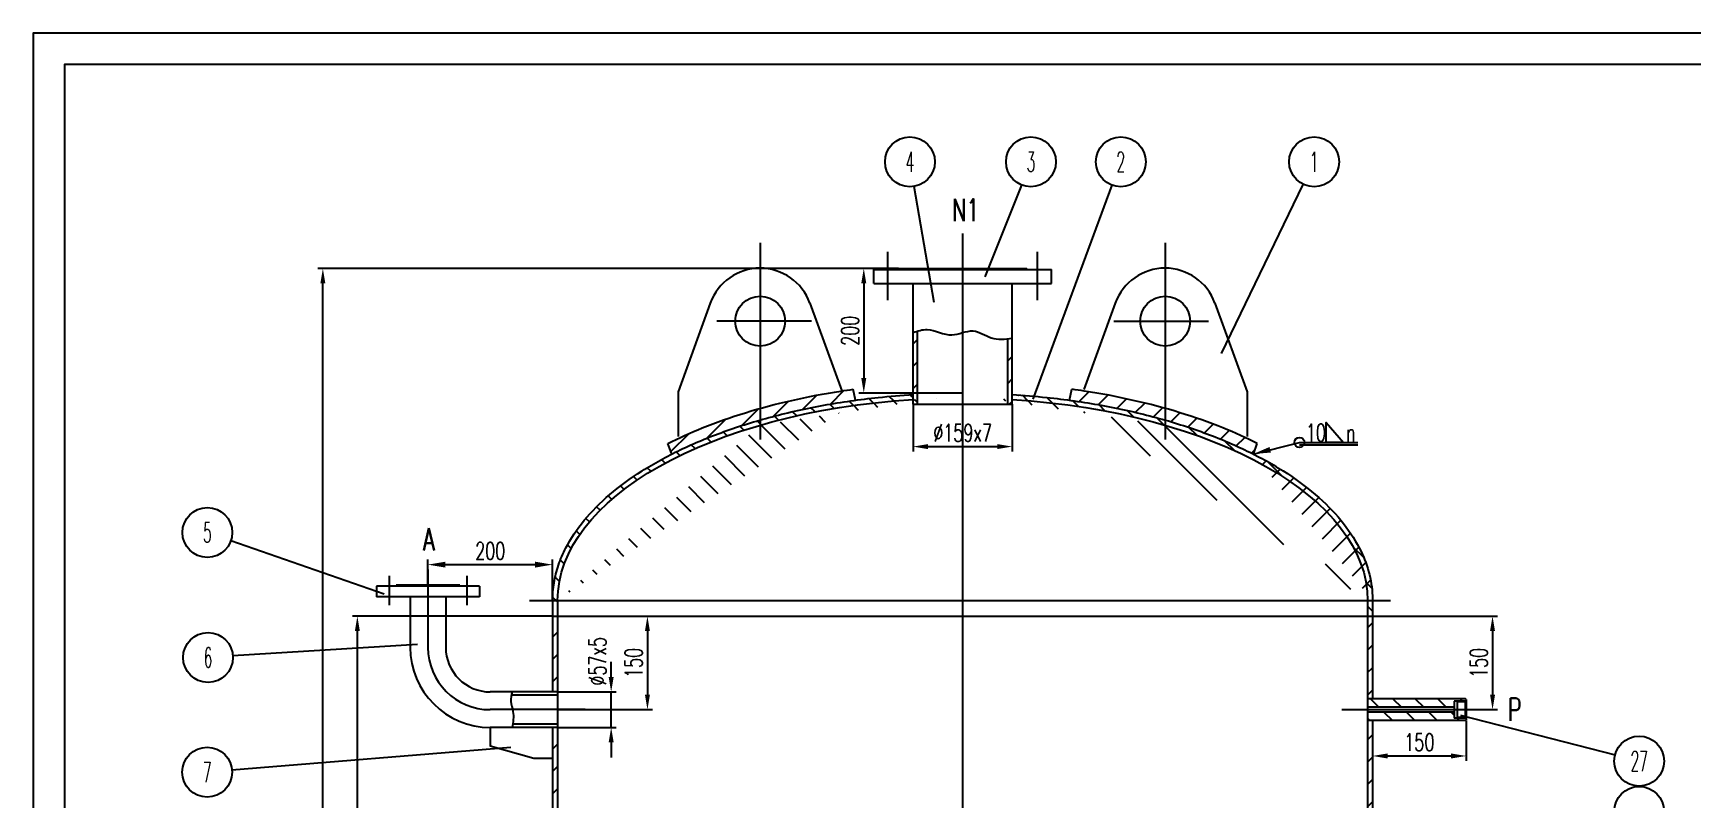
# Model space of a CAD drawing. Extents: x -23873 to -19420, y 16448 to 23154.
# Drawn here: x -23873 to -21211, y 21926 to 23154 of the extents above; entities that cross this region are included whole.
import ezdxf
from ezdxf.enums import TextEntityAlignment as Align

# ---------------------------------------------------------------- set-up
doc = ezdxf.new("R2010")
doc.units = 0
doc.header["$LTSCALE"] = 8
doc.layers.get('0').update_dxf_attribs({"linetype": 'CONTINUOUS'})
doc.layers.get('DEFPOINTS').update_dxf_attribs({"linetype": 'CONTINUOUS'})
doc.styles.add('DFT', font='simplex.shx', dxfattribs={"width": 0.67, "bigfont": 'dft.shx'})
doc.styles.add('HZLIB', font='simplex.shx', dxfattribs={"width": 0.5, "bigfont": 'HZLIB.SHX'})
doc.dimstyles.get("Standard").update_dxf_attribs({"dimscale": 3, "dimtxt": 3.5, "dimasz": 3, "dimexe": 1, "dimexo": 0, "dimgap": 1.5, "dimtad": 1, "dimdec": 0, "dimzin": 0, "dimdsep": 46, "dimtxsty": 'DFT', "dimcen": 3, "dimclrd": 2, "dimclre": 2, "dimclrt": 5, "dimaunit": 1, "dimadec": 0, "dimazin": 0, "dimtfac": 1, "dimtdec": 0, "dimtix": 1, "dimtmove": 2, "dimatfit": 3, "dimfxl": 0, "dimtolj": 1, "dimtzin": 0, "dimarcsym": 0})

# ---------------------------------------------------------------- blocks, each defined once
blk = doc.blocks.new('*D14')
at = {"lineweight": -2}
for p, q in [((-22484.6, 22776.6), (-22548.2, 22776.6)), ((-22540.2, 22752.6), (-22540.2, 22600.6)), ((-22381.6, 22576.6), (-22548.2, 22576.6))]:
    blk.add_line(p, q, dxfattribs=at)
for points in [[(-22544.2, 22752.6), (-22536.2, 22752.6), (-22540.2, 22776.6)], [(-22544.2, 22600.6), (-22536.2, 22600.6), (-22540.2, 22576.6)]]:
    blk.add_solid(points)
at = {"layer": 'DEFPOINTS', "color": 0}
for p in [(-22484.6, 22776.6), (-22540.2, 22576.6), (-22381.6, 22576.6)]:
    blk.add_point(p, dxfattribs=at)
at = {"color": 5, "insert": (-22562.2, 22676.6), "char_height": 28, "attachment_point": 5, "rotation": 90, "style": 'DFT'}
blk.add_mtext('\\A1;200', dxfattribs=at)
blk = doc.blocks.new('*D15')
at = {"lineweight": -2}
for p, q in [((-22461.1, 22558.6), (-22461.1, 22482.7)), ((-22302.1, 22558.6), (-22302.1, 22482.7)), ((-22437.1, 22490.7), (-22326.1, 22490.7))]:
    blk.add_line(p, q, dxfattribs=at)
for points in [[(-22437.1, 22494.7), (-22437.1, 22486.7), (-22461.1, 22490.7)], [(-22326.1, 22494.7), (-22326.1, 22486.7), (-22302.1, 22490.7)]]:
    blk.add_solid(points)
at = {"layer": 'DEFPOINTS', "color": 0}
for p in [(-22461.1, 22558.6), (-22302.1, 22558.6), (-22302.1, 22490.7)]:
    blk.add_point(p, dxfattribs=at)
at = {"color": 5, "insert": (-22381.6, 22512.7), "char_height": 28, "attachment_point": 5, "style": 'DFT'}
blk.add_mtext('\\A1;%%c159x7', dxfattribs=at)
blk = doc.blocks.new('*D17')
at = {"lineweight": -2}
for p, q in [((-22945.6, 22121.1), (-22945.6, 22145.1)), ((-23031.6, 22097.1), (-22937.6, 22097.1)), ((-22945.6, 22040.1), (-22945.6, 22097.1)), ((-23031.6, 22040.1), (-22937.6, 22040.1)), ((-22945.6, 22016.1), (-22945.6, 21992.1))]:
    blk.add_line(p, q, dxfattribs=at)
for points in [[(-22949.6, 22121.1), (-22941.6, 22121.1), (-22945.6, 22097.1)], [(-22949.6, 22016.1), (-22941.6, 22016.1), (-22945.6, 22040.1)]]:
    blk.add_solid(points)
at = {"layer": 'DEFPOINTS', "color": 0}
for p in [(-23031.6, 22097.1), (-22945.6, 22097.1), (-23031.6, 22040.1)]:
    blk.add_point(p, dxfattribs=at)
at = {"color": 5, "insert": (-22967.6, 22146.2), "char_height": 28, "attachment_point": 5, "rotation": 90, "style": 'DFT'}
blk.add_mtext('\\A1;%%c57x5', dxfattribs=at)
blk = doc.blocks.new('*D28')
at = {"lineweight": -2}
for p, q in [((-21723.6, 22218.6), (-21523.1, 22218.6)), ((-21531.1, 22194.6), (-21531.1, 22092.6)), ((-21573.6, 22068.6), (-21523.1, 22068.6))]:
    blk.add_line(p, q, dxfattribs=at)
for points in [[(-21535.1, 22194.6), (-21527.1, 22194.6), (-21531.1, 22218.6)], [(-21535.1, 22092.6), (-21527.1, 22092.6), (-21531.1, 22068.6)]]:
    blk.add_solid(points)
at = {"layer": 'DEFPOINTS', "color": 0}
for p in [(-21723.6, 22218.6), (-21573.6, 22068.6), (-21531.1, 22068.6)]:
    blk.add_point(p, dxfattribs=at)
at = {"color": 5, "insert": (-21553.1, 22143.6), "char_height": 28, "attachment_point": 5, "rotation": 90, "style": 'DFT'}
blk.add_mtext('\\A1;150', dxfattribs=at)
blk = doc.blocks.new('*D29')
at = {"lineweight": -2}
for p, q in [((-21723.6, 22051.1), (-21723.6, 21986.3)), ((-21573.6, 22051.1), (-21573.6, 21986.3)), ((-21699.6, 21994.3), (-21597.6, 21994.3))]:
    blk.add_line(p, q, dxfattribs=at)
for points in [[(-21699.6, 21998.3), (-21699.6, 21990.3), (-21723.6, 21994.3)], [(-21597.6, 21998.3), (-21597.6, 21990.3), (-21573.6, 21994.3)]]:
    blk.add_solid(points)
at = {"layer": 'DEFPOINTS', "color": 0}
for p in [(-21723.6, 22051.1), (-21573.6, 22051.1), (-21573.6, 21994.3)]:
    blk.add_point(p, dxfattribs=at)
at = {"color": 5, "insert": (-21648.6, 22016.3), "char_height": 28, "attachment_point": 5, "style": 'DFT'}
blk.add_mtext('\\A1;150', dxfattribs=at)
blk = doc.blocks.new('*D45')
at = {"color": 2, "lineweight": -2}
for p, q in [((-23039.6, 22218.6), (-23360.9, 22218.6)), ((-23352.9, 20462.6), (-23352.9, 22194.6)), ((-23039.6, 20438.6), (-23360.9, 20438.6))]:
    blk.add_line(p, q, dxfattribs=at)
at = {"color": 2}
for points in [[(-23356.9, 22194.6), (-23348.9, 22194.6), (-23352.9, 22218.6)], [(-23356.9, 20462.6), (-23348.9, 20462.6), (-23352.9, 20438.6)]]:
    blk.add_solid(points, dxfattribs=at)
at = {"layer": 'DEFPOINTS', "color": 0}
for p in [(-23352.9, 22218.6), (-23039.6, 22218.6), (-23039.6, 20438.6)]:
    blk.add_point(p, dxfattribs=at)
at = {"color": 5, "insert": (-23374.9, 21328.6), "char_height": 28, "attachment_point": 5, "rotation": 90, "style": 'DFT'}
blk.add_mtext('\\A1;1780', dxfattribs=at)
blk = doc.blocks.new('*D46')
at = {"color": 2, "lineweight": -2}
for p, q in [((-23031.6, 22218.6), (-22879.4, 22218.6)), ((-22887.4, 22194.6), (-22887.4, 22092.6)), ((-23031.6, 22068.6), (-22879.4, 22068.6))]:
    blk.add_line(p, q, dxfattribs=at)
at = {"color": 2}
for points in [[(-22891.4, 22194.6), (-22883.4, 22194.6), (-22887.4, 22218.6)], [(-22891.4, 22092.6), (-22883.4, 22092.6), (-22887.4, 22068.6)]]:
    blk.add_solid(points, dxfattribs=at)
at = {"layer": 'DEFPOINTS', "color": 0}
for p in [(-23031.6, 22218.6), (-23031.6, 22068.6), (-22887.4, 22068.6)]:
    blk.add_point(p, dxfattribs=at)
at = {"color": 5, "insert": (-22909.4, 22143.6), "char_height": 28, "attachment_point": 5, "rotation": 90, "style": 'DFT'}
blk.add_mtext('\\A1;150', dxfattribs=at)
blk = doc.blocks.new('*D47')
at = {"color": 2, "lineweight": -2}
for p, q in [((-22484.6, 22776.6), (-23416.3, 22776.6)), ((-23408.3, 19562.6), (-23408.3, 22752.6)), ((-22935.1, 19538.6), (-23416.3, 19538.6))]:
    blk.add_line(p, q, dxfattribs=at)
at = {"color": 2}
for points in [[(-23412.3, 22752.6), (-23404.3, 22752.6), (-23408.3, 22776.6)], [(-23412.3, 19562.6), (-23404.3, 19562.6), (-23408.3, 19538.6)]]:
    blk.add_solid(points, dxfattribs=at)
at = {"layer": 'DEFPOINTS', "color": 0}
for p in [(-23408.3, 22776.6), (-22484.6, 22776.6), (-22935.1, 19538.6)]:
    blk.add_point(p, dxfattribs=at)
at = {"color": 5, "insert": (-23430.3, 21157.6), "char_height": 28, "attachment_point": 5, "rotation": 90, "style": 'DFT'}
blk.add_mtext('\\A1;~3238', dxfattribs=at)
blk = doc.blocks.new('*D74')
at = {"color": 2, "lineweight": -2}
for p, q in [((-23239.6, 22268.6), (-23239.6, 22309.3)), ((-23039.6, 22243.6), (-23039.6, 22309.3)), ((-23211.6, 22301.3), (-23067.6, 22301.3))]:
    blk.add_line(p, q, dxfattribs=at)
at = {"color": 2}
for points in [[(-23211.6, 22306), (-23211.6, 22296.6), (-23239.6, 22301.3)], [(-23067.6, 22306), (-23067.6, 22296.6), (-23039.6, 22301.3)]]:
    blk.add_solid(points, dxfattribs=at)
at = {"layer": 'DEFPOINTS', "color": 0}
for p in [(-23039.6, 22301.3), (-23239.6, 22268.6), (-23039.6, 22243.6)]:
    blk.add_point(p, dxfattribs=at)
at = {"color": 5, "insert": (-23139.6, 22323.3), "char_height": 28, "attachment_point": 5, "style": 'DFT'}
blk.add_mtext('\\A1;200', dxfattribs=at)

msp = doc.modelspace()

# ---------------------------------------------------------------- hatches: boundary and pattern name
h = msp.add_hatch()
h.set_pattern_fill('ANSI31', color=256, scale=8)
edge = h.paths.add_edge_path()
edge.add_spline(control_points=[(-22454.1, 22676), (-22456.5, 22675.3), (-22458.8, 22674.5), (-22461.1, 22673.6)], knot_values=[3.689846, 3.689846, 3.689846, 3.689846, 10.879398, 10.879398, 10.879398, 10.879398], degree=3, periodic=0)
edge.add_line((-22461.1, 22673.6), (-22461.1, 22558.6))
edge.add_line((-22461.1, 22558.6), (-22454.1, 22558.6))
edge.add_line((-22454.1, 22558.6), (-22454.1, 22676))
edge = h.paths.add_edge_path()
edge.add_spline(control_points=[(-22302.1, 22664.7), (-22304.5, 22664.2), (-22306.8, 22663.9), (-22309.1, 22663.6)], knot_values=[160.143746, 160.143746, 160.143746, 160.143746, 167.073507, 167.073507, 167.073507, 167.073507], degree=3, periodic=0)
edge.add_line((-22309.1, 22663.6), (-22309.1, 22558.6))
edge.add_line((-22309.1, 22558.6), (-22302.1, 22558.6))
edge.add_line((-22302.1, 22558.6), (-22302.1, 22664.7))
h = msp.add_hatch()
h.set_pattern_fill('ANSI31', color=256, scale=8, angle=90)
h.paths.add_polyline_path([(-23031.6, 22243.6), (-23039.6, 22243.6), (-23039.6, 22218.6), (-23031.6, 22218.6)])
edge = h.paths.add_edge_path()
edge.add_ellipse((-22381.6, 22243.6), major_axis=(650, 0), ratio=0.5, start_angle=120, end_angle=180, ccw=False)
edge.add_line((-22706.6, 22525), (-22706.6, 22533.3))
edge.add_spline(control_points=[(-22706.6, 22533.3), (-22726.5, 22527.6), (-22745.9, 22521.4), (-22789.2, 22505.8), (-22812.6, 22496.1), (-22839.2, 22483.3), (-22843.8, 22481.1), (-22848.3, 22478.8)], knot_values=[3.919499, 3.919499, 3.919499, 3.919499, 4.024602, 4.024602, 4.163419, 4.163419, 4.192694, 4.192694, 4.192694, 4.192694], degree=3, periodic=0)
edge.add_spline(control_points=[(-22848.3, 22478.8), (-22865.2, 22470.2), (-22881.1, 22461.2), (-22915, 22439.7), (-22932.3, 22427.1), (-22963.3, 22400.6), (-22977, 22386.7), (-23000.6, 22358.1), (-23010.4, 22343.3), (-23022.9, 22319.1), (-23026.9, 22309.8), (-23033.2, 22291.1), (-23035.6, 22281.6), (-23038.8, 22262.6), (-23039.6, 22253.1), (-23039.6, 22243.6)], knot_values=[3.141593, 3.141593, 3.141593, 3.141593, 3.251134, 3.251134, 3.389951, 3.389951, 3.528768, 3.528768, 3.667585, 3.667585, 3.751556, 3.751556, 3.835528, 3.835528, 3.919499, 3.919499, 3.919499, 3.919499], degree=3, periodic=0)
edge.add_line((-23039.6, 22243.6), (-23031.6, 22243.6))
edge = h.paths.add_edge_path()
edge.add_ellipse((-22381.6, 22243.6), major_axis=(650, 0), ratio=0.5, start_angle=97.0253, end_angle=120, ccw=False)
edge.add_line((-22461.1, 22566.1), (-22461.1, 22574.1))
edge.add_spline(control_points=[(-22461.1, 22574.1), (-22479.8, 22573), (-22498.5, 22571.4), (-22529.1, 22568.2), (-22541.3, 22566.7), (-22553.4, 22565.1)], knot_values=[4.446656, 4.446656, 4.446656, 4.446656, 4.533146, 4.533146, 4.590532, 4.590532, 4.590532, 4.590532], degree=3, periodic=0)
edge.add_spline(control_points=[(-22553.4, 22565.1), (-22570.5, 22562.7), (-22587.5, 22560.1), (-22632.7, 22551.9), (-22660.5, 22545.7), (-22693.8, 22536.9), (-22700.2, 22535.2), (-22706.6, 22533.3)], knot_values=[4.192694, 4.192694, 4.192694, 4.192694, 4.274125, 4.274125, 4.412942, 4.412942, 4.446656, 4.446656, 4.446656, 4.446656], degree=3, periodic=0)
edge.add_line((-22706.6, 22533.3), (-22706.6, 22525))
edge = h.paths.add_edge_path()
edge.add_spline(control_points=[(-22266.5, 22571.4), (-22278.3, 22572.5), (-22290.2, 22573.4), (-22302.1, 22574.1)], knot_values=[4.834246, 4.834246, 4.834246, 4.834246, 4.889386, 4.889386, 4.889386, 4.889386], degree=3, periodic=0)
edge.add_line((-22302.1, 22574.1), (-22302.1, 22566.1))
edge.add_ellipse((-22381.6, 22243.6), major_axis=(650, 0), ratio=0.5, start_angle=60, end_angle=82.9747, ccw=False)
edge.add_line((-22056.6, 22525), (-22056.6, 22533.3))
edge.add_spline(control_points=[(-22056.6, 22533.3), (-22063.1, 22535.2), (-22069.6, 22537), (-22102.9, 22545.8), (-22130.7, 22551.9), (-22187.7, 22562.2), (-22216.9, 22566.4), (-22253.1, 22570.2), (-22259.8, 22570.8), (-22266.5, 22571.4)], knot_values=[4.889386, 4.889386, 4.889386, 4.889386, 4.923343, 4.923343, 5.06216, 5.06216, 5.200977, 5.200977, 5.232084, 5.232084, 5.232084, 5.232084], degree=3, periodic=0)
edge = h.paths.add_edge_path()
edge.add_spline(control_points=[(-21723.6, 22243.6), (-21723.6, 22246.1), (-21723.7, 22248.6), (-21724.4, 22264.2), (-21726.4, 22277.2), (-21733.6, 22303), (-21738.6, 22315.8), (-21752.9, 22343.4), (-21762.7, 22358.2), (-21786.3, 22386.8), (-21800, 22400.6), (-21831, 22427.1), (-21848.4, 22439.8), (-21886.2, 22463.8), (-21906.8, 22475.1), (-21950.8, 22496.1), (-21974.2, 22505.8), (-22017.4, 22521.4), (-22036.7, 22527.6), (-22056.6, 22533.3)], knot_values=[5.232084, 5.232084, 5.232084, 5.232084, 5.254231, 5.254231, 5.369236, 5.369236, 5.484241, 5.484241, 5.623058, 5.623058, 5.761875, 5.761875, 5.900692, 5.900692, 6.039509, 6.039509, 6.178326, 6.178326, 6.283185, 6.283185, 6.283185, 6.283185], degree=3, periodic=0)
edge.add_line((-22056.6, 22533.3), (-22056.6, 22525))
edge.add_ellipse((-22381.6, 22243.6), major_axis=(650, 0), ratio=0.5, start_angle=0, end_angle=60, ccw=False)
edge.add_line((-21731.6, 22243.6), (-21723.6, 22243.6))
h.paths.add_polyline_path([(-21723.6, 22243.6), (-21731.6, 22243.6), (-21731.6, 22218.6), (-21723.6, 22218.6)])
h = msp.add_hatch()
h.set_pattern_fill('ANSI31', color=256, scale=8)
edge = h.paths.add_edge_path()
edge.add_spline(control_points=[(-22848.3, 22478.8), (-22843.8, 22481.1), (-22839.2, 22483.3), (-22812.6, 22496.1), (-22789.2, 22505.8), (-22745.9, 22521.4), (-22726.5, 22527.6), (-22706.6, 22533.3)], knot_values=[3.919499, 3.919499, 3.919499, 3.919499, 3.948774, 3.948774, 4.087591, 4.087591, 4.192694, 4.192694, 4.192694, 4.192694], degree=3, periodic=0)
edge.add_line((-22706.6, 22533.3), (-22706.6, 22552))
edge.add_spline(control_points=[(-22706.6, 22552), (-22714.5, 22549.8), (-22722.4, 22547.5), (-22754.2, 22537.7), (-22777.3, 22529.6), (-22818.6, 22512.9), (-22837.1, 22504.6), (-22854.7, 22495.7)], knot_values=[3.92324, 3.92324, 3.92324, 3.92324, 3.964116, 3.964116, 4.090698, 4.090698, 4.201217, 4.201217, 4.201217, 4.201217], degree=3, periodic=0)
edge.add_line((-22854.7, 22495.7), (-22848.3, 22478.8))
edge = h.paths.add_edge_path()
edge.add_spline(control_points=[(-22557.2, 22582.7), (-22563.3, 22581.9), (-22569.4, 22581), (-22575.4, 22580.1)], knot_values=[4.415961, 4.415961, 4.415961, 4.415961, 4.444573, 4.444573, 4.444573, 4.444573], degree=3, periodic=0)
edge.add_spline(control_points=[(-22575.4, 22580.1), (-22575.9, 22580), (-22576.5, 22579.9), (-22603.8, 22575.7), (-22630.1, 22570.7), (-22673, 22561), (-22690, 22556.7), (-22706.6, 22552)], knot_values=[4.201217, 4.201217, 4.201217, 4.201217, 4.203674, 4.203674, 4.330255, 4.330255, 4.415961, 4.415961, 4.415961, 4.415961], degree=3, periodic=0)
edge.add_line((-22706.6, 22552), (-22706.6, 22533.3))
edge.add_spline(control_points=[(-22706.6, 22533.3), (-22700.2, 22535.2), (-22693.8, 22536.9), (-22660.5, 22545.7), (-22632.7, 22551.9), (-22587.5, 22560.1), (-22570.5, 22562.7), (-22553.4, 22565.1)], knot_values=[4.192694, 4.192694, 4.192694, 4.192694, 4.226408, 4.226408, 4.365225, 4.365225, 4.446656, 4.446656, 4.446656, 4.446656], degree=3, periodic=0)
edge.add_line((-22553.4, 22565.1), (-22557.2, 22582.7))
edge = h.paths.add_edge_path()
edge.add_spline(control_points=[(-22056.6, 22552), (-22073.2, 22556.7), (-22090.3, 22561), (-22133.2, 22570.7), (-22159.5, 22575.7), (-22192.8, 22580.9), (-22199.4, 22581.8), (-22206.1, 22582.7)], knot_values=[4.201217, 4.201217, 4.201217, 4.201217, 4.286923, 4.286923, 4.413504, 4.413504, 4.444573, 4.444573, 4.444573, 4.444573], degree=3, periodic=0)
edge.add_line((-22206.1, 22582.7), (-22209.8, 22565.1))
edge.add_spline(control_points=[(-22302.1, 22574.1), (-22283.5, 22573), (-22264.9, 22571.4), (-22216.9, 22566.4), (-22187.7, 22562.2), (-22130.7, 22551.9), (-22102.9, 22545.8), (-22069.6, 22537), (-22063.1, 22535.2), (-22056.6, 22533.3)], knot_values=[4.834246, 4.834246, 4.834246, 4.834246, 4.920492, 4.920492, 5.059309, 5.059309, 5.198126, 5.198126, 5.232084, 5.232084, 5.232084, 5.232084], degree=3, periodic=0)
edge.add_line((-22056.6, 22533.3), (-22056.6, 22552))
edge = h.paths.add_edge_path()
edge.add_spline(control_points=[(-21908.6, 22495.7), (-21926.1, 22504.6), (-21944.6, 22512.9), (-21985.9, 22529.6), (-22009.1, 22537.7), (-22040.8, 22547.5), (-22048.7, 22549.8), (-22056.6, 22552)], knot_values=[3.92324, 3.92324, 3.92324, 3.92324, 4.03376, 4.03376, 4.160341, 4.160341, 4.201217, 4.201217, 4.201217, 4.201217], degree=3, periodic=0)
edge.add_line((-22056.6, 22552), (-22056.6, 22533.3))
edge.add_spline(control_points=[(-22056.6, 22533.3), (-22036.7, 22527.6), (-22017.4, 22521.4), (-21974.2, 22505.8), (-21950.8, 22496.1), (-21906.8, 22475.1), (-21886.2, 22463.8), (-21848.4, 22439.8), (-21831, 22427.1), (-21800, 22400.6), (-21786.3, 22386.8), (-21762.7, 22358.2), (-21752.9, 22343.4), (-21738.6, 22315.8), (-21733.6, 22303), (-21726.4, 22277.2), (-21724.4, 22264.2), (-21723.7, 22248.6), (-21723.6, 22246.1), (-21723.6, 22243.6)], knot_values=[5.232084, 5.232084, 5.232084, 5.232084, 5.336943, 5.336943, 5.47576, 5.47576, 5.614577, 5.614577, 5.753394, 5.753394, 5.892211, 5.892211, 6.031028, 6.031028, 6.146033, 6.146033, 6.261038, 6.261038, 6.283185, 6.283185, 6.283185, 6.283185], degree=3, periodic=0)
edge.add_line((-21914.9, 22478.8), (-21908.6, 22495.7))
h = msp.add_hatch()
h.set_pattern_fill('ANSI31', color=256, scale=8)
h.paths.add_polyline_path([(-23031.6, 22218.6), (-23039.6, 22218.6), (-23039.6, 22097.1), (-23031.6, 22097.1)])
h.paths.add_polyline_path([(-23031.6, 22040.1), (-23039.6, 22040.1), (-23039.6, 21746.8), (-23031.6, 21745.3)])
h.paths.add_polyline_path([(-23031.6, 21692.3), (-23039.6, 21692.6), (-23039.6, 21585.1), (-23031.6, 21584.9)])
h.paths.add_polyline_path([(-23031.6, 21584.9), (-23039.6, 21585.1), (-23039.6, 21432.5), (-23031.6, 21432)])
h.paths.add_polyline_path([(-23031.6, 21432), (-23039.6, 21432.5), (-23039.6, 21338.6), (-23031.6, 21338.6)])
h.paths.add_polyline_path([(-21723.6, 22218.6), (-21731.6, 22218.6), (-21731.6, 22086.1), (-21723.6, 22086.1)])
h.paths.add_polyline_path([(-21723.6, 22051.1), (-21731.6, 22051.1), (-21731.6, 21383.1), (-21723.6, 21383.1)])
h.paths.add_polyline_path([(-21723.6, 21383.1), (-21731.6, 21383.1), (-21731.6, 21338.6), (-21723.6, 21338.6)])
h.paths.add_polyline_path([(-21723.6, 21338.6), (-21731.6, 21338.6), (-21731.6, 21294.1), (-21723.6, 21294.1)])
h = msp.add_hatch()
h.set_pattern_fill('ANSI31', color=256, scale=8, angle=90)
h.paths.add_polyline_path([(-21592.6, 22082.4), (-21587.6, 22082.4), (-21587.6, 22082.1), (-21574, 22082.1), (-21573.6, 22082.4), (-21573.6, 22085.1), (-21574.6, 22086.1), (-21731.6, 22086.1), (-21731.6, 22072.6), (-21592.6, 22072.6)])
h.paths.add_polyline_path([(-21592.6, 22064.6), (-21731.6, 22064.6), (-21731.6, 22051.1), (-21574.6, 22051.1), (-21573.6, 22052.1), (-21573.6, 22054.7), (-21574, 22055.1), (-21587.6, 22055.1), (-21587.6, 22054.7), (-21592.6, 22054.7)])

# ---------------------------------------------------------------- linework, layer by layer
for p, q in [((-22427, 22721.7), (-22459.3, 22908.1)), ((-22345.2, 22763.2), (-22286.7, 22910.4)), ((-22268.2, 22566.7), (-22141.6, 22910)), ((-21966, 22640.1), (-21834.9, 22911.5)), ((-22706.6, 22817.7), (-22706.6, 22501.9)), ((-22381.6, 22832.8), (-22381.6, 19816.1)), ((-22056.6, 22817.7), (-22056.6, 22501.9)), ((-22501.6, 22725.5), (-22501.6, 22803.4)), ((-22261.6, 22725.5), (-22261.6, 22803.4)), ((-22524.1, 22774.6), (-22239.1, 22774.6)), ((-22524.1, 22752.6), (-22524.1, 22774.6)), ((-22484.6, 22776.6), (-22278.6, 22776.6)), ((-22484.6, 22774.6), (-22484.6, 22776.6)), ((-22278.6, 22774.6), (-22278.6, 22776.6)), ((-22239.1, 22752.6), (-22239.1, 22774.6)), ((-22524.1, 22752.6), (-22239.1, 22752.6)), ((-22461.1, 22558.6), (-22461.1, 22752.6)), ((-22302.1, 22558.6), (-22302.1, 22752.6)), ((-22786.5, 22721.1), (-22838.3, 22578.7)), ((-22626.7, 22721.1), (-22575.4, 22580.1)), ((-22136.5, 22721.1), (-22187, 22582.5)), ((-21976.7, 22721.1), (-21924.9, 22578.7)), ((-22624.3, 22692), (-22776.1, 22692)), ((-22138.9, 22692), (-21987.1, 22692)), ((-22454.1, 22558.6), (-22454.1, 22676)), ((-22309.1, 22558.6), (-22309.1, 22663.6)), ((-22838.3, 22578.7), (-22838.3, 22506.8)), ((-22553.4, 22565.1), (-22557.2, 22582.7)), ((-22209.8, 22565.1), (-22206.1, 22582.7)), ((-21924.9, 22578.7), (-21924.9, 22506.8)), ((-22461.1, 22558.6), (-22302.1, 22558.6)), ((-22848.3, 22478.8), (-22854.7, 22495.7)), ((-21914.9, 22478.8), (-21908.6, 22495.7)), ((-21841, 22497.4), (-21747.4, 22497.4)), ((-21841, 22493.4), (-21747.4, 22493.4)), ((-23309.9, 22254.1), (-23555.9, 22339.7)), ((-23302.1, 22283.2), (-23302.1, 22236.4)), ((-23239.6, 22293.6), (-23239.6, 22168.6)), ((-23177.1, 22283.2), (-23177.1, 22236.4)), ((-23322.1, 22266.6), (-23322.1, 22249.6)), ((-23157.1, 22266.6), (-23322.1, 22266.6)), ((-23290.6, 22268.6), (-23290.6, 22266.6)), ((-23188.6, 22268.6), (-23290.6, 22268.6)), ((-23188.6, 22268.6), (-23188.6, 22266.6)), ((-23157.1, 22266.6), (-23157.1, 22249.6)), ((-23157.1, 22249.6), (-23322.1, 22249.6)), ((-23268.1, 22249.6), (-23268.1, 22168.6)), ((-23211.1, 22249.6), (-23211.1, 22168.6)), ((-23076.4, 22243.6), (-21695, 22243.6)), ((-23039.6, 22243.6), (-23039.6, 22097.1)), ((-23031.6, 22243.6), (-23031.6, 20413.6)), ((-21731.6, 22243.6), (-21731.6, 21053.6)), ((-21723.6, 22243.6), (-21723.6, 22086.1)), ((-23039.6, 22218.6), (-21723.6, 22218.6)), ((-23256.4, 22173), (-23552.7, 22154.9)), ((-23031.6, 22097.1), (-23139.6, 22097.1)), ((-22987.5, 22068.6), (-23139.6, 22068.6)), ((-23031.6, 22092.1), (-23105.8, 22092.1)), ((-21773.2, 22068.6), (-21531.8, 22068.6)), ((-21574.6, 22086.1), (-21731.6, 22086.1)), ((-21592.6, 22072.6), (-21731.6, 22072.6)), ((-21587.6, 22082.4), (-21592.6, 22082.4)), ((-21592.6, 22082.4), (-21592.6, 22054.7)), ((-21587.6, 22082.4), (-21587.6, 22054.7)), ((-21574, 22082.1), (-21587.6, 22082.1)), ((-21575.1, 22080.9), (-21587.6, 22080.9)), ((-21575.1, 22080.9), (-21573.6, 22082.4)), ((-21575.1, 22080.9), (-21575.1, 22056.2)), ((-21573.6, 22085.1), (-21574.6, 22086.1)), ((-21573.6, 22085.1), (-21573.6, 22052.1)), ((-23031.6, 22045.1), (-23103.5, 22045.1)), ((-21592.6, 22064.6), (-21731.6, 22064.6)), ((-21574.6, 22051.1), (-21731.6, 22051.1)), ((-21723.6, 22051.1), (-21723.6, 21053.6)), ((-21587.6, 22054.7), (-21592.6, 22054.7)), ((-21575.1, 22056.2), (-21587.6, 22056.2)), ((-21574, 22055.1), (-21587.6, 22055.1)), ((-21582.4, 22059.7), (-21334.5, 21996)), ((-21575.1, 22056.2), (-21573.6, 22054.7)), ((-21574.6, 22051.1), (-21573.6, 22052.1)), ((-23031.6, 22040.1), (-23139.6, 22040.1)), ((-23139.6, 22040.1), (-23139.6, 22010.1)), ((-23039.6, 22040.1), (-23039.6, 21051.1)), ((-23106.6, 22007.8), (-23554.2, 21971.5)), ((-23069.6, 21990.1), (-23139.6, 22010.1)), ((-23039.6, 21990.1), (-23069.6, 21990.1))]:
    msp.add_line(p, q)
for points in [[(-19420.5, 23154), (-23873.2, 23154), (-23873.2, 16448.1), (-19420.5, 16448.1)], [(-19470.5, 23104), (-23823.2, 23104), (-23823.2, 16498.1), (-19470.5, 16498.1)]]:
    msp.add_lwpolyline(points, close=True)
msp.add_lwpolyline([(-21798.2, 22497.4), (-21798.2, 22529.4), (-21770.2, 22497.4), (-21798.2, 22497.4)])
for centre, radius in [((-22466.1, 22947.5), 40), ((-22271.9, 22947.5), 40), ((-22127.7, 22947.5), 40), ((-21817.5, 22947.5), 40), ((-22706.6, 22692), 40), ((-22056.6, 22692), 40), ((-21841, 22497.4), 8), ((-23593.7, 22352.8), 40), ((-23592.6, 22152.4), 40), ((-21295.8, 21986.1), 40), ((-23594, 21968.3), 40), ((-21295.8, 21905.4), 40)]:
    msp.add_circle(centre, radius)
for centre, radius, start, end in [((-22706.6, 22692), 85, 20, 160), ((-22056.6, 22692), 85, 20, 160), ((-23139.6, 22168.6), 128.5, 180, 270), ((-23139.6, 22168.6), 100, 180, 270), ((-23139.6, 22168.6), 71.5, 180, 270)]:
    msp.add_arc(centre, radius, start, end)
at = {"extrusion": (0, 0, -1)}
for start_param, end_param in [(3.141593, 4.589774), (4.835004, 6.283185)]:
    msp.add_ellipse((-22381.6, 22243.6), major_axis=(650, 0), ratio=0.5, start_param=start_param, end_param=end_param, dxfattribs=at)
for points, knots in [([(-22461.1, 22673.6), (-22453.6, 22676.4), (-22432.8, 22682.9), (-22401, 22662.5), (-22365.3, 22683), (-22335.2, 22661.3), (-22313.6, 22662.6), (-22302.1, 22664.7)], [3.689846, 3.689846, 3.689846, 3.689846, 26.841323, 67.685857, 102.052947, 133.172509, 167.073507, 167.073507, 167.073507, 167.073507]), ([(-23039.6, 22243.6), (-23039.6, 22253.1), (-23038.8, 22262.6), (-23035.6, 22281.6), (-23033.2, 22291.1), (-23026.9, 22309.8), (-23022.9, 22319.1), (-23010.4, 22343.3), (-23000.6, 22358.1), (-22977, 22386.7), (-22963.3, 22400.6), (-22932.3, 22427.1), (-22915, 22439.7), (-22877.1, 22463.7), (-22856.6, 22475), (-22812.6, 22496.1), (-22789.2, 22505.8), (-22739.9, 22523.6), (-22714.1, 22531.6), (-22660.5, 22545.7), (-22632.7, 22551.9), (-22575.7, 22562.2), (-22546.5, 22566.4), (-22498.5, 22571.4), (-22479.8, 22573), (-22461.1, 22574.1)], [3.141593, 3.141593, 3.141593, 3.141593, 3.225564, 3.225564, 3.309535, 3.309535, 3.393506, 3.393506, 3.532323, 3.532323, 3.67114, 3.67114, 3.809957, 3.809957, 3.948774, 3.948774, 4.087591, 4.087591, 4.226408, 4.226408, 4.365225, 4.365225, 4.504042, 4.504042, 4.590532, 4.590532, 4.590532, 4.590532]), ([(-22854.7, 22495.7), (-22837.1, 22504.6), (-22818.6, 22512.9), (-22777.3, 22529.6), (-22754.2, 22537.7), (-22706.1, 22552.5), (-22681.2, 22559.1), (-22630.1, 22570.7), (-22603.8, 22575.7), (-22570.4, 22580.9), (-22563.8, 22581.8), (-22557.2, 22582.7)], [3.9232403, 3.9232403, 3.9232403, 3.9232403, 4.0337599, 4.0337599, 4.1603413, 4.1603413, 4.2869228, 4.2869228, 4.4135043, 4.4135043, 4.4445729, 4.4445729, 4.4445729, 4.4445729]), ([(-22302.1, 22574.1), (-22283.5, 22573), (-22264.9, 22571.4), (-22216.9, 22566.4), (-22187.7, 22562.2), (-22130.7, 22551.9), (-22102.9, 22545.8), (-22049.3, 22531.6), (-22023.5, 22523.6), (-21974.2, 22505.8), (-21950.8, 22496.1), (-21906.8, 22475.1), (-21886.2, 22463.8), (-21848.4, 22439.8), (-21831, 22427.1), (-21800, 22400.6), (-21786.3, 22386.8), (-21762.7, 22358.2), (-21752.9, 22343.4), (-21738.6, 22315.8), (-21733.6, 22303), (-21726.4, 22277.2), (-21724.4, 22264.2), (-21723.7, 22248.6), (-21723.6, 22246.1), (-21723.6, 22243.6)], [4.834246, 4.834246, 4.834246, 4.834246, 4.920492, 4.920492, 5.059309, 5.059309, 5.198126, 5.198126, 5.336943, 5.336943, 5.47576, 5.47576, 5.614577, 5.614577, 5.753394, 5.753394, 5.892211, 5.892211, 6.031028, 6.031028, 6.146033, 6.146033, 6.261038, 6.261038, 6.283185, 6.283185, 6.283185, 6.283185]), ([(-21908.6, 22495.7), (-21926.1, 22504.6), (-21944.6, 22512.9), (-21985.9, 22529.6), (-22009.1, 22537.7), (-22057.1, 22552.5), (-22082, 22559.1), (-22133.2, 22570.7), (-22159.5, 22575.7), (-22192.8, 22580.9), (-22199.4, 22581.8), (-22206.1, 22582.7)], [3.9232403, 3.9232403, 3.9232403, 3.9232403, 4.0337599, 4.0337599, 4.1603413, 4.1603413, 4.2869228, 4.2869228, 4.4135043, 4.4135043, 4.4445729, 4.4445729, 4.4445729, 4.4445729]), ([(-23104.7, 22097.1), (-23106, 22092), (-23107.7, 22081.6), (-23101.1, 22062.8), (-23102.8, 22048.7), (-23104.3, 22040.1)], [7.933879, 7.933879, 7.933879, 7.933879, 23.34269, 39.64912, 65.598596, 65.598596, 65.598596, 65.598596])]:
    msp.add_open_spline(points, degree=3, knots=knots)

# ---------------------------------------------------------------- texts
at = {"style": 'HZLIB', "width": 0.5}
for s, p in [('4', (-22466.1, 22947.5)), ('3', (-22271.9, 22947.5)), ('2', (-22127.7, 22947.5)), ('1', (-21817.5, 22947.5)), ('5', (-23593.7, 22352.8)), ('6', (-23592.6, 22152.4)), ('27', (-21295.8, 21986.1)), ('7', (-23594, 21968.3))]:
    msp.add_text(s, height=32, dxfattribs=at).set_placement(p, align=Align.MIDDLE)
at = {"style": 'DFT', "width": 0.67}
for s, height, p in [('N1', 36, (-22398.2, 22852.2)), ('10', 28, (-21830.7, 22499)), ('n', 28, (-21766.2, 22499)), ('A', 36, (-23247.5, 22323.8)), ('P', 36, (-21506.2, 22050.8))]:
    msp.add_text(s, height=height, dxfattribs=at).set_placement(p)

# ---------------------------------------------------------------- dimensions: what is measured, and where the dimension line sits
dim = msp.add_linear_dim(base=(-23408.3, 22776.6), p1=(-22935.1, 19538.6), p2=(-22484.6, 22776.6), angle=90, text='~<>', dimstyle='Standard', override={"dimscale": 8, "dimgap": 1})
dim.commit()
dim.dimension.update_dxf_attribs({"geometry": '*D47', "text_midpoint": (-23430.3, 21157.6)})
for base, p1, p2, override, picture, middle in [((-22540.2, 22576.6), (-22484.6, 22776.6), (-22381.6, 22576.6), {"dimscale": 8, "dimtxt": 3.5, "dimasz": 3, "dimexe": 1, "dimexo": 0, "dimgap": 1, "dimtad": 1, "dimtih": 0, "dimtoh": 0, "dimcen": 3, "dimclrd": 256, "dimclre": 256, "dimclrt": 5, "dimtix": 1, "dimtofl": 1}, '*D14', (-22562.2, 22676.6)), ((-23352.9, 22218.6), (-23039.6, 20438.6), (-23039.6, 22218.6), {"dimscale": 8, "dimgap": 1}, '*D45', (-23374.9, 21328.6)), ((-22887.4, 22068.6), (-23031.6, 22218.6), (-23031.6, 22068.6), {"dimscale": 8, "dimgap": 1}, '*D46', (-22909.4, 22143.6)), ((-21531.1, 22068.6), (-21723.6, 22218.6), (-21573.6, 22068.6), {"dimscale": 8, "dimtxt": 3.5, "dimasz": 3, "dimexe": 1, "dimexo": 0, "dimgap": 1, "dimtad": 1, "dimtih": 0, "dimtoh": 0, "dimcen": 3, "dimclrd": 256, "dimclre": 256, "dimclrt": 5, "dimtix": 1, "dimtofl": 1}, '*D28', (-21553.1, 22143.6))]:
    dim = msp.add_linear_dim(base=base, p1=p1, p2=p2, angle=90, dimstyle='Standard', override=override)
    dim.commit()
    dim.dimension.update_dxf_attribs({"geometry": picture, "text_midpoint": middle})
dim = msp.add_linear_dim(base=(-22302.1, 22490.7), p1=(-22461.1, 22558.6), p2=(-22302.1, 22558.6), text='%%c159x7', dimstyle='Standard', override={"dimscale": 8, "dimtxt": 3.5, "dimasz": 3, "dimexe": 1, "dimexo": 0, "dimgap": 1, "dimtad": 1, "dimtih": 0, "dimtoh": 0, "dimcen": 3, "dimclrd": 256, "dimclre": 256, "dimclrt": 5, "dimtix": 1, "dimtofl": 1})
dim.commit()
dim.dimension.update_dxf_attribs({"geometry": '*D15', "text_midpoint": (-22381.6, 22512.7)})
for base, p1, p2, override, picture, middle in [((-23039.6, 22301.3), (-23239.6, 22268.6), (-23039.6, 22243.6), {"dimscale": 8, "dimasz": 3.5, "dimgap": 1}, '*D74', (-23139.6, 22323.3)), ((-21573.6, 21994.3), (-21723.6, 22051.1), (-21573.6, 22051.1), {"dimscale": 8, "dimtxt": 3.5, "dimasz": 3, "dimexe": 1, "dimexo": 0, "dimgap": 1, "dimtad": 1, "dimtih": 0, "dimtoh": 0, "dimcen": 3, "dimclrd": 256, "dimclre": 256, "dimclrt": 5, "dimtix": 1, "dimtofl": 1}, '*D29', (-21648.6, 22016.3))]:
    dim = msp.add_linear_dim(base=base, p1=p1, p2=p2, dimstyle='Standard', override=override)
    dim.commit()
    dim.dimension.update_dxf_attribs({"geometry": picture, "text_midpoint": middle})
dim = msp.add_linear_dim(base=(-22945.6, 22097.1), p1=(-23031.6, 22040.1), p2=(-23031.6, 22097.1), angle=90, text='%%c57x5', dimstyle='Standard', override={"dimscale": 8, "dimgap": 1, "dimclrd": 256, "dimclre": 256})
dim.commit()
dim.dimension.update_dxf_attribs({"geometry": '*D17', "text_midpoint": (-22967.6, 22146.2), "dimtype": 160})

# ---------------------------------------------------------------- leaders
msp.add_leader([(-21915.1, 22478.8), (-21841, 22497.4)], dimstyle='Standard', override={"dimscale": 8, "dimtxt": 3.5, "dimasz": 3.5, "dimexe": 1, "dimexo": 0, "dimgap": 1, "dimtad": 1, "dimtih": 0, "dimtoh": 0, "dimcen": 3, "dimclrd": 256, "dimclre": 256, "dimclrt": 5, "dimtix": 1, "dimtofl": 1})

doc.saveas('drawing.dxf')
